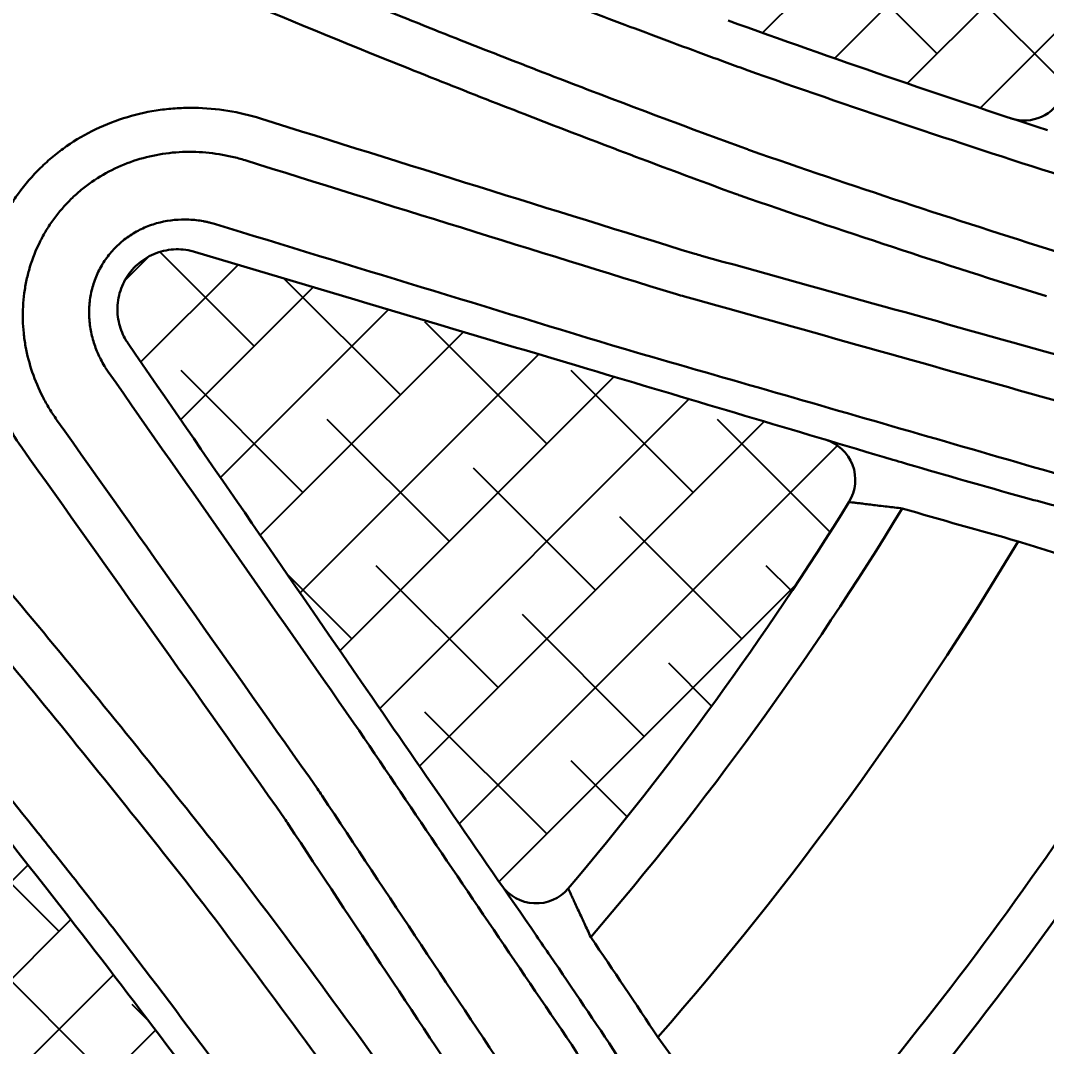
# Model space of a CAD drawing. Header units: inches. Extents: x 975 to 1816, y 133 to 420.
# Drawn here: x 1582.65 to 1597.53, y 243.7 to 258.57 of the extents above; entities that cross this region are included whole.
import ezdxf

# ---------------------------------------------------------------- set-up
doc = ezdxf.new("R2010")
doc.units = ezdxf.units.IN
doc.header["$MEASUREMENT"] = 0
doc.linetypes.add('CENTER', pattern=[2, 1.25, -0.25, 0.25, -0.25])
doc.layers.get('0').update_dxf_attribs({"lineweight": 30})
doc.layers.add('Center', color=1, linetype='CENTER', lineweight=18)
doc.layers.add('FORMAT', color=7, linetype='Continuous')
doc.styles.add('TCVN', font='tcvn+7284-2003r.ttf', dxfattribs={"height": 2.5})
doc.dimstyles.new('TCVN', dxfattribs={"dimtxt": 2.5, "dimasz": 3, "dimexe": 0.1, "dimexo": 0.0625, "dimgap": 0.09, "dimtad": 0, "dimtoh": 1, "dimdec": 0, "dimzin": 0, "dimdsep": 46, "dimtxsty": 'TCVN', "dimcen": 0.09, "dimclrd": 2, "dimclre": 2, "dimclrt": 1, "dimadec": 0, "dimazin": 0, "dimtfac": 1, "dimtdec": 0, "dimtofl": 0, "dimtmove": 0, "dimatfit": 3, "dimfxl": 1, "dimtolj": 1, "dimtzin": 0, "dimlwd": 18, "dimlwe": 18, "dimarcsym": 0})
pattern_1 = [(45, (0, 0), (-0.7071067811865476, 0.7071067811865476), []), (135, (0, 0), (-2.121320343559642, 0.7071067811865477), [2.5, -1.5])]

# ---------------------------------------------------------------- blocks, each defined once
blk = doc.blocks.new('*D74')
at = {"layer": 'Center', "color": 2, "linetype": 'Continuous', "lineweight": 18, "transparency": 16777216}
for p, q in [((1611.119503879612, 353.3944223438949), (1591.19814560088, 326.2673671828961)), ((1614.119503879613, 353.394422343895), (1611.119503879612, 353.3944223438949))]:
    blk.add_line(p, q, dxfattribs=at)
at = {"layer": 'Center', "color": 2, "lineweight": 18, "transparency": 16777216}
for p, q in [((1554.505716209793, 276.4255789259862), (1554.685716209793, 276.4255789259863)), ((1554.595716209793, 276.3355789259863), (1554.595716209793, 276.5155789259861))]:
    blk.add_line(p, q, dxfattribs=at)
at = {"layer": 'Center', "color": 2, "transparency": 16777216}
blk.add_solid([(1590.795142869767, 326.5633212312131), (1591.601148331993, 325.9714131345792), (1589.422421310978, 323.8493507962162)], dxfattribs=at)
at = {"layer": 'Defpoints', "color": 0, "transparency": 16777216}
for p in [(1589.422421310978, 323.8493507962162), (1519.769011108607, 229.0018070557562)]:
    blk.add_point(p, dxfattribs=at)
at = {"layer": 'Center', "color": 1, "transparency": 16777216, "insert": (1617.209503879613, 353.3944223438949), "char_height": 2.5, "attachment_point": 5, "style": 'TCVN'}
blk.add_mtext('\\A1;∅118', dxfattribs=at)

msp = doc.modelspace()

# ---------------------------------------------------------------- hatches: boundary and pattern name
at = {"layer": 'FORMAT'}
h = msp.add_hatch(dxfattribs=at)
h.set_pattern_fill('ANSI38', color=3, scale=8)
h.set_pattern_definition(pattern_1)
h.paths.add_polyline_path([(1554.595716209793, 336.2636068212562, 0.414213562373095), (1494.667688314523, 276.3355789259863, 0.414213562373095), (1554.595716209793, 216.4075510307163), (1554.595716209793, 217.5875510307165, -0.4142135623730951), (1495.757688314523, 276.4255789259864, -0.4142135623730951), (1554.595716209793, 335.2636068212563)])
h.paths.add_polyline_path([(1554.595716209793, 336.2636068212562), (1554.595716209793, 335.2636068212563, -0.4142135623730951), (1613.433744105063, 276.4255789259864, -0.4142135623730951), (1554.595716209793, 217.5875510307165), (1554.595716209793, 216.4075510307163, 0.414213562373095), (1614.523744105063, 276.3355789259863, 0.414213562373095)])
h.paths.add_polyline_path([(1560.855499231678, 334.3342656695384), (1566.534810445013, 333.4354196637688), (1567.472736711903, 339.3616574515965), (1561.793425498568, 340.2605034573661)], flags=9)
h = msp.add_hatch(dxfattribs=at)
h.set_pattern_fill('ANSI38', color=3, scale=8)
h.set_pattern_definition(pattern_1)
edge = h.paths.add_edge_path()
edge.add_spline(control_points=[(1576.559484930715, 272.7078415528606), (1576.557546228186, 272.708149314516), (1576.555607524223, 272.7084570399709), (1576.553668818825, 272.7087647292257)], knot_values=[0.9996993598144873, 0.9996993598144873, 0.9996993598144873, 0.9996993598144873, 0.9999942120282475, 0.9999942120282475, 0.9999942120282475, 0.9999942120282475], degree=3, periodic=0)
edge.add_spline(control_points=[(1576.553672087775, 272.7087642104151), (1576.493816338609, 272.7182638349298), (1576.433788748261, 272.7277560014168), (1576.37358905209, 272.7372401702479)], knot_values=[1.609125539512481e-06, 1.609125539512481e-06, 1.609125539512481e-06, 1.609125539512481e-06, 1, 1, 1, 1], degree=3, periodic=0)
edge.add_spline(control_points=[(1576.37358905209, 272.737240170248), (1576.277735150245, 272.7523414854713), (1576.182012960795, 272.7630490676749), (1575.990811706129, 272.7760043109524), (1575.895088402531, 272.7782293454109), (1575.611461726366, 272.7725500833322), (1575.426373521525, 272.7525433908991), (1575.153922753361, 272.6997073426709), (1575.063973700429, 272.6782648975262), (1574.885686846691, 272.6276481466784), (1574.79708644104, 272.59835188466), (1574.537283954911, 272.499970178298), (1574.371010747979, 272.4203171153206), (1574.13090337732, 272.2789891807619), (1574.05242462112, 272.2282088480562), (1573.89853597341, 272.1188044705765), (1573.822993648994, 272.0600161124648), (1573.605114850977, 271.8744351392661), (1573.47002189415, 271.737636060832), (1573.283107408115, 271.510215883487), (1573.223451355578, 271.4306865029265), (1573.109837396679, 271.2633386914353), (1573.056732725709, 271.1767213168982), (1572.958824984031, 270.9988606667786), (1572.913876749956, 270.9074058484555), (1572.832225786344, 270.7192650856376), (1572.795411233342, 270.6222278755595), (1572.731041528309, 270.4242437433103), (1572.70356267956, 270.3234310519691), (1572.658837520616, 270.1223688511708), (1572.641469477398, 270.0218929215109), (1572.616213554016, 269.8210024376883), (1572.608327391034, 269.7205898077631), (1572.601818349973, 269.5197706775189), (1572.60323779953, 269.4190938704776), (1572.615115546323, 269.2204415192297), (1572.625549032673, 269.1224976502304), (1572.654489709186, 268.9310741892797), (1572.673014182323, 268.8372706013755), (1572.740081869209, 268.5608841453887), (1572.799999926216, 268.3833011772928), (1572.912383122201, 268.1253632222916), (1572.953363999497, 268.0414517385963), (1573.041587108746, 267.8786546301272), (1573.088921693791, 267.7995587396986), (1573.240583300603, 267.5687985816635), (1573.354482575114, 267.4235875591402), (1573.60990440846, 267.1502662072418), (1573.748934283366, 267.02495487395), (1574.04852483169, 266.7985274158801), (1574.209349507797, 266.6971149923433), (1574.38233656663, 266.6087951773878)], knot_values=[0, 0, 0, 0, 0.03125000000000032, 0.03125000000000032, 0.06250000000000064, 0.06250000000000064, 0.1250000000000019, 0.1250000000000019, 0.1562500000000026, 0.1562500000000026, 0.1875000000000033, 0.1875000000000033, 0.250000000000004, 0.250000000000004, 0.2812500000000041, 0.2812500000000041, 0.3125000000000041, 0.3125000000000041, 0.3750000000000029, 0.3750000000000029, 0.4062500000000025, 0.4062500000000025, 0.437500000000002, 0.437500000000002, 0.4687500000000016, 0.4687500000000016, 0.5000000000000011, 0.5000000000000011, 0.5312500000000007, 0.5312500000000007, 0.5625000000000002, 0.5625000000000002, 0.5937499999999998, 0.5937499999999998, 0.6249999999999992, 0.6249999999999992, 0.6562499999999988, 0.6562499999999988, 0.6874999999999983, 0.6874999999999983, 0.7499999999999974, 0.7499999999999974, 0.7812499999999973, 0.7812499999999973, 0.8124999999999972, 0.8124999999999972, 0.8749999999999981, 0.8749999999999981, 0.9374999999999991, 0.9374999999999991, 1, 1, 1, 1], degree=3, periodic=0)
edge.add_spline(control_points=[(1574.38233656663, 266.6087951773878), (1574.436603679713, 266.5810887037475), (1574.49073652822, 266.5534897085912), (1574.544735246845, 266.5259974803818)], knot_values=[0, 0, 0, 0, 0.9998250324173986, 0.9998250324173986, 0.9998250324173986, 0.9998250324173986], degree=3, periodic=0)
edge.add_spline(control_points=[(1574.544735246845, 266.5259974803818), (1574.544744696523, 266.5259926692913), (1574.544754146198, 266.5259878582041), (1574.544763595868, 266.5259830471201)], knot_values=[0.9998250324173986, 0.9998250324173986, 0.9998250324173986, 0.9998250324173986, 1, 1, 1, 1], degree=3, periodic=0)
edge.add_spline(control_points=[(1574.544697494057, 266.5260167013674), (1574.548870813754, 266.5238919484989), (1574.553044265794, 266.5217673582584), (1574.557217850018, 266.5196429307346)], knot_values=[2.185844689788144e-06, 2.185844689788144e-06, 2.185844689788144e-06, 2.185844689788144e-06, 0.000705550970117798, 0.000705550970117798, 0.000705550970117798, 0.000705550970117798], degree=3, periodic=0)
edge.add_arc((1554.505716209793, 276.4255789259863), 22.3649342938885, 333.7094929882985, 350.4312676112381)
edge = h.paths.add_edge_path()
edge.add_spline(control_points=[(1596.088271357683, 268.345660236199), (1597.472957095932, 267.9443438233209), (1598.858902489716, 267.5224231414622), (1600.243143273436, 267.08033339442)], knot_values=[0.1122447157224433, 0.1122447157224433, 0.1122447157224433, 0.1122447157224433, 1, 1, 1, 1], degree=3, periodic=0)
edge.add_spline(control_points=[(1596.088216658258, 268.3456760894442), (1594.499612142228, 268.806092632178), (1592.898148901778, 269.2436392413938), (1590.476959541312, 269.8646773174703), (1589.666704515718, 270.0658161793006), (1588.039746876075, 270.4561991986006), (1587.22274944806, 270.6455091112922), (1584.76382823723, 271.1949479207373), (1583.123351941074, 271.5345157229524), (1579.842085993133, 272.1606155474008), (1578.201299906705, 272.4472096676067), (1576.559484930715, 272.7078415528606)], knot_values=[0, 0, 0, 0, 0.25, 0.25, 0.375, 0.375, 0.5, 0.5, 0.75, 0.75, 0.9996993598144873, 0.9996993598144873, 0.9996993598144873, 0.9996993598144873], degree=3, periodic=0)
edge.add_arc((1554.505716209793, 276.4255789259863), 22.3649342938885, 333.7094929882985, 350.4312676112385, ccw=False)
edge.add_spline(control_points=[(1574.557217850018, 266.5196429307346), (1575.294748519031, 266.1442268928301), (1576.036406980501, 265.7738921397397), (1577.530440528968, 265.0422928141921), (1578.283133365398, 264.6809482580574), (1580.551929830869, 263.6134996966842), (1582.078747904601, 262.9239765935148), (1584.390665223575, 261.9233466018363), (1585.162762118714, 261.5963524896049), (1586.708184131036, 260.9560086907003), (1587.481776651716, 260.6425431480153), (1589.805146560979, 259.7220301017563), (1591.35752079245, 259.134860032355), (1592.913101938987, 258.5736777893015)], knot_values=[0.000705550970117798, 0.000705550970117798, 0.000705550970117798, 0.000705550970117798, 0.1250000000000001, 0.1250000000000001, 0.2500000000000001, 0.2500000000000001, 0.5000000000000002, 0.5000000000000002, 0.6250000000000002, 0.6250000000000002, 0.7500000000000003, 0.7500000000000003, 1, 1, 1, 1], degree=3, periodic=0)
edge.add_spline(control_points=[(1592.913155510056, 258.573658463331), (1594.269277673183, 258.0844324054603), (1595.638529804487, 257.6111351444058), (1597.018257956347, 257.1551569445026)], knot_values=[0, 0, 0, 0, 0.8877552842923973, 0.8877552842923973, 0.8877552842923973, 0.8877552842923973], degree=3, periodic=0)
edge.add_arc((1597.208259896235, 257.7337589345162), 0.6089999999999964, 251.8207987598829, 336.3155353984151)
edge.add_arc((1554.595716209793, 276.4255789259871), 47.1408494584356, 336.3155353984167, 347.6844646015824)
edge.add_arc((1600.056764355162, 266.5005542133243), 0.6090000000000048, 347.6844646015834, 432.707486667759)
h = msp.add_hatch(dxfattribs=at)
h.set_pattern_fill('ANSI38', color=3, scale=8)
h.set_pattern_definition(pattern_1)
edge = h.paths.add_edge_path()
edge.add_spline(control_points=[(1567.523239611534, 251.7891155229928), (1568.703191899804, 249.6603164755292), (1569.929086989639, 247.5626909559725), (1571.518369933049, 244.9792539108597), (1571.839073254593, 244.464497846462), (1572.486165059303, 243.4388444880305), (1572.81247250342, 242.9280847965067), (1573.797507333629, 241.4052358881748), (1574.463101169946, 240.4013724749788), (1575.137346813228, 239.4087024478908)], knot_values=[0, 0, 0, 0, 0.5000000000000014, 0.5000000000000014, 0.6250000000000011, 0.6250000000000011, 0.7500000000000008, 0.7500000000000008, 1, 1, 1, 1], degree=3, periodic=0)
edge.add_spline(control_points=[(1566.884761437391, 252.9523256147402), (1567.094263251573, 252.5668790825371), (1567.307071985883, 252.1791121695968), (1567.523239611534, 251.7891155229928)], knot_values=[0, 0, 0, 0, 1, 1, 1, 1], degree=3, periodic=0)
edge.add_arc((1567.741388315502, 258.3321135072466), 3.262500000000017, 50.11760872938269, 201.3116410526735)
edge.add_spline(control_points=[(1564.849152717426, 256.8221193779133), (1565.186666577096, 256.158726240302), (1565.52558982697, 255.5039714430116), (1566.035686471619, 254.5346256009495), (1566.20627342813, 254.2131393213515), (1566.461515091946, 253.7359834550394), (1566.588879539631, 253.4988510477876), (1566.715852562739, 253.263855485944), (1566.800413572575, 253.107663129376), (1566.842782462892, 253.0295595528279), (1566.884761437391, 252.9523256147402)], knot_values=[0, 0, 0, 0, 0.5000000000000002, 0.5000000000000002, 0.7500000000000004, 0.7500000000000004, 0.8750000000000009, 0.9375000000000004, 0.9375000000000004, 1, 1, 1, 1], degree=3, periodic=0)
edge.add_spline(control_points=[(1564.701986532025, 257.1463888138214), (1564.740941855562, 257.0465335265949), (1564.784699527598, 256.9488639427346), (1564.833267627349, 256.8533504048075)], knot_values=[0, 0, 0, 0, 1, 1, 1, 1], degree=3, periodic=0)
edge.add_spline(control_points=[(1564.833267627349, 256.8533504048075), (1564.838562096359, 256.8429383551455), (1564.843857386806, 256.8325275015919), (1564.849152717426, 256.8221193779133)], knot_values=[0, 0, 0, 0, 0.0001752254308459147, 0.0001752254308459147, 0.0001752254308459147, 0.0001752254308459147], degree=3, periodic=0)
edge.add_spline(control_points=[(1575.137357573029, 239.4086866065863), (1576.067830413815, 238.0387819252028), (1577.024707431378, 236.6756552385224), (1578.006008959071, 235.323328572194)], knot_values=[0, 0, 0, 0, 1, 1, 1, 1], degree=3, periodic=0)
edge.add_arc((1554.595716209793, 276.4255789259864), 47.1408494584355, 300.3155353984204, 311.68446460159)
edge.add_arc((1578.083212096178, 236.2565541555299), 0.6090000000000327, 215.7118873942777, 300.3155353984204)
edge.add_arc((1585.540693586753, 241.6747316102454), 0.6090000000000264, 311.68446460159, 396.2881126057298)
edge.add_spline(control_points=[(1586.452102001746, 241.4597721329529), (1585.469184602457, 242.8109608881304), (1584.468447515597, 244.142257310453), (1583.453104305567, 245.450535614845)], knot_values=[0, 0, 0, 0, 1, 1, 1, 1], degree=3, periodic=0)
edge.add_spline(control_points=[(1583.453092564056, 245.4505507438783), (1581.984710450751, 247.3425730369471), (1580.466585910043, 249.2113602390382), (1578.505189618654, 251.5166833331118), (1578.109717011095, 251.9762200317247), (1577.312329997752, 252.892204974095), (1576.910503290303, 253.3485447867948), (1575.698242367483, 254.7096064426408), (1574.880089855978, 255.6074552554761), (1574.051975962923, 256.4957920051064)], knot_values=[0, 0, 0, 0, 0.5000000000000007, 0.5000000000000007, 0.6250000000000006, 0.6250000000000006, 0.7500000000000006, 0.7500000000000006, 1, 1, 1, 1], degree=3, periodic=0)
edge.add_spline(control_points=[(1574.051975962923, 256.4957920051063), (1573.751544431937, 256.8180717928992), (1573.452142268984, 257.1365886298057), (1573.153868752286, 257.4513611396305)], knot_values=[0, 0, 0, 0, 1, 1, 1, 1], degree=3, periodic=0)
edge.add_spline(control_points=[(1570.068350815498, 260.6190528523842), (1570.603421903284, 260.0846513034135), (1571.127852347186, 259.5533313359826), (1571.899132204346, 258.7612275157853), (1572.153660948108, 258.4980087118173), (1572.531661525036, 258.1044529358734), (1572.719713567383, 257.9079932421399), (1572.937459667815, 257.6793578767411), (1573.030427560114, 257.5814940192628), (1573.092328107327, 257.5162788377186), (1573.1233319865, 257.4835870459549), (1573.153868752286, 257.4513611396305)], knot_values=[0, 0, 0, 0, 0.4999999999999997, 0.4999999999999997, 0.7499999999999992, 0.7499999999999992, 0.8749999999999983, 0.9374999999999986, 0.9687499999999993, 0.9687499999999993, 1, 1, 1, 1], degree=3, periodic=0)
edge.add_spline(control_points=[(1570.046434314466, 260.6409377085793), (1569.978284760282, 260.7089757415797), (1569.907261280618, 260.7738707067956), (1569.833348429938, 260.8356328560047)], knot_values=[0, 0, 0, 0, 1, 1, 1, 1], degree=3, periodic=0)
h = msp.add_hatch(dxfattribs=at)
h.set_pattern_fill('ANSI38', color=3, scale=8)
h.set_pattern_definition(pattern_1)
edge = h.paths.add_edge_path()
edge.add_spline(control_points=[(1584.16742766661, 253.9665013146437), (1584.126954407862, 254.0397646374802), (1584.095407094135, 254.1226351020725), (1584.07727588279, 254.2095721213032)], knot_values=[0.009254167133851356, 0.009254167133851356, 0.009254167133851356, 0.009254167133851356, 0.01065350302568102, 0.01065350302568102, 0.01065350302568102, 0.01065350302568102], degree=3, periodic=0)
edge.add_spline(control_points=[(1584.07727588279, 254.2095721213032), (1584.059014250437, 254.2971344938774), (1584.05405999528, 254.3910263967806), (1584.06423405472, 254.4829256439467)], knot_values=[0.007842854866886757, 0.007842854866886757, 0.007842854866886757, 0.007842854866886757, 0.009254167133851358, 0.009254167133851358, 0.009254167133851358, 0.009254167133851358], degree=3, periodic=0)
edge.add_spline(control_points=[(1584.06423405472, 254.4829256439467), (1584.074500746857, 254.5756616146639), (1584.100428810933, 254.6688807433558), (1584.140238546998, 254.7543894775821)], knot_values=[0.006418569975701805, 0.006418569975701805, 0.006418569975701805, 0.006418569975701805, 0.007842854866886757, 0.007842854866886757, 0.007842854866886757, 0.007842854866886757], degree=3, periodic=0)
edge.add_spline(control_points=[(1584.140238546998, 254.7543894775821), (1584.179784987274, 254.8393326695073), (1584.234083877895, 254.9190304646387), (1584.298718137585, 254.9869492135651)], knot_values=[0.00500427122238881, 0.00500427122238881, 0.00500427122238881, 0.00500427122238881, 0.006418569975701805, 0.006418569975701805, 0.006418569975701805, 0.006418569975701805], degree=3, periodic=0)
edge.add_spline(control_points=[(1584.298718137585, 254.9869492135651), (1584.362755528295, 255.0542407626988), (1584.438693571674, 255.1117898995307), (1584.520031132279, 255.1551030228961)], knot_values=[0.003603259343543778, 0.003603259343543778, 0.003603259343543778, 0.003603259343543778, 0.00500427122238881, 0.00500427122238881, 0.00500427122238881, 0.00500427122238881], degree=3, periodic=0)
edge.add_spline(control_points=[(1584.520031132279, 255.1551030228961), (1584.608123423632, 255.2020131128297), (1584.705254367391, 255.2334949802008), (1584.800978880012, 255.2477303666268)], knot_values=[0.002081712490374209, 0.002081712490374209, 0.002081712490374209, 0.002081712490374209, 0.003603259343543778, 0.003603259343543778, 0.003603259343543778, 0.003603259343543778], degree=3, periodic=0)
edge.add_spline(control_points=[(1584.800978880012, 255.2477303666268), (1584.896477215257, 255.2619321177567), (1584.993246502127, 255.2595470169713), (1585.082562230881, 255.243525303189)], knot_values=[0.0005656201740069883, 0.0005656201740069883, 0.0005656201740069883, 0.0005656201740069883, 0.002081712490374209, 0.002081712490374209, 0.002081712490374209, 0.002081712490374209], degree=3, periodic=0)
edge.add_spline(control_points=[(1585.082562230881, 255.243525303189), (1585.109538761542, 255.2386861750854), (1585.137574875155, 255.2321812145146), (1585.16171352641, 255.2254787521933)], knot_values=[0.0001137027218306801, 0.0001137027218306801, 0.0001137027218306801, 0.0001137027218306801, 0.0005656201740069881, 0.0005656201740069881, 0.0005656201740069881, 0.0005656201740069881], degree=3, periodic=0)
edge.add_spline(control_points=[(1585.177286102495, 255.2209981726315), (1587.085030094193, 254.6528075933712), (1588.986859456284, 254.0863785905264), (1590.876241244026, 253.5236568956383)], knot_values=[0, 0, 0, 0, 1, 1, 1, 1], degree=3, periodic=0)
edge.add_spline(control_points=[(1590.876241244026, 253.5236568956383), (1592.020536020262, 253.1828472720287), (1593.169610644188, 252.8406140483765), (1594.321851268486, 252.4974378829077)], knot_values=[0.1983692280356035, 0.1983692280356035, 0.1983692280356035, 0.1983692280356035, 0.9999999999999999, 0.9999999999999999, 0.9999999999999999, 0.9999999999999999], degree=3, periodic=0)
edge.add_arc((1594.1480167065, 251.913774842225), 0.6090000000000279, -31.787796607986593, 73.414691450313, ccw=False)
edge.add_arc((1554.595716209792, 276.4255789259853), 47.14084945843529, 319.7877966079887, 328.21220339201466, ccw=False)
edge.add_arc((1590.130160229912, 246.3836698288011), 0.6090000000000784, 214.5853085496882, 319.7877966079825, ccw=False)
edge.add_spline(control_points=[(1589.628781525613, 246.0379815373072), (1588.946338586871, 247.027781784535), (1588.265771720899, 248.014861017029), (1587.588037192862, 248.9978322887987)], knot_values=[0, 0, 0, 0, 0.8016310740845678, 0.8016310740845678, 0.8016310740845678, 0.8016310740845678], degree=3, periodic=0)
edge.add_spline(control_points=[(1587.588037192862, 248.9978322887987), (1586.469006745735, 250.6208494677345), (1585.342601317749, 252.2545631569036), (1584.212695722088, 253.8933534123793)], knot_values=[0, 0, 0, 0, 1, 1, 1, 1], degree=3, periodic=0)
edge.add_spline(control_points=[(1584.207769571553, 253.9005755727177), (1584.196002235182, 253.9180150841033), (1584.180192550389, 253.9433947541597), (1584.16742766661, 253.9665013146437)], knot_values=[0.01065350302568102, 0.01065350302568102, 0.01065350302568102, 0.01065350302568102, 0.01109037539012308, 0.01109037539012308, 0.01109037539012308, 0.01109037539012308], degree=3, periodic=0)

# ---------------------------------------------------------------- linework, layer by layer
for radius in [58.8380278952699, 58.4030278952699, 57.08507566618621]:
    msp.add_circle((1554.595716209793, 276.4255789259864), radius)
for centre, radius, start, end in [((1597.208259896235, 257.7337589345162), 0.6090000000000132, 251.7118873942776, 336.3155353984149), ((1594.1480167065, 251.9137748422249), 0.6090000000000269, 328.2122033920139, 73.4146914503152), ((1554.595716209793, 276.4255789259864), 47.14084945843548, 319.7877966079901, 328.2122033920139), ((1554.595716209793, 276.4255789259864), 47.84806192457121, 319.3945372378719, 328.6054627621294), ((1554.595716209793, 276.4255789259864), 52.98550985273562, 316.3216140886328, 331.6783859113761), ((1554.595716209793, 276.4255789259864), 49.53270725694753, 318.8531868661003, 329.1468131339021), ((1554.595716209793, 276.4255789259864), 52.36155712149039, 317.1690762046723, 330.830923795332), ((1554.595716209793, 276.4255789259864), 56.5929811286766, 315.1187491982246, 332.8812508017745), ((1590.130160229912, 246.3836698288011), 0.6090000000000344, 214.5853085496898, 319.7877966079901)]:
    msp.add_arc(centre, radius, start, end)
for points, knots in [([(1593.167423438493, 257.8624287778349), (1593.066008601799, 257.8994243473897), (1592.963972377771, 257.9367577918781), (1592.760575863417, 258.0114007592496), (1592.455535844369, 258.1236792201955), (1591.744160191882, 258.3878627352512), (1590.322955533945, 258.9250508239319), (1589.107462927968, 259.4006868539215), (1587.489248864625, 260.0484983989904), (1586.681363581805, 260.3792192781469), (1585.068074348109, 261.0544361230414), (1584.262466518433, 261.3990212873556), (1581.850704870026, 262.4531151217948), (1580.255612972493, 263.1803273538815), (1577.882860703011, 264.3073040761229), (1577.096496036623, 264.6884011457631), (1575.923728699792, 265.2680952938354), (1575.33904001777, 265.5599546061687), (1574.659859361065, 265.9039558297059), (1574.369414360389, 266.0521322757318), (1574.17592478476, 266.151082389295), (1574.078943766976, 266.2007978213005), (1573.9826459362, 266.2502810216381)], [0, 0, 0, 0, 0.01562499999999978, 0.01562499999999978, 0.03124999999999956, 0.06249999999999999, 0.125, 0.2499999999999999, 0.2499999999999999, 0.3749999999999999, 0.3749999999999999, 0.5, 0.5, 0.7499999999999999, 0.7499999999999999, 0.8749999999999998, 0.8749999999999998, 0.9374999999999997, 0.9687499999999997, 0.9843749999999999, 0.9843749999999999, 1, 1, 1, 1]), ([(1573.162474189264, 265.5146040779325), (1574.77577859971, 264.6793891878148), (1576.40562362421, 263.8678737467857), (1578.875387803554, 262.6867398106152), (1579.702814180584, 262.2990598923698), (1580.950243447483, 261.7266497874488), (1581.367101778535, 261.5373651129996), (1582.202924574623, 261.1618485914651), (1582.62203824033, 260.9755528590848), (1584.718685750548, 260.0535897230527), (1586.402313486368, 259.3451196725687), (1588.937001490327, 258.3253241124254), (1589.783439977098, 257.9925516537943), (1591.479344749358, 257.3412030137337), (1592.329149453524, 257.0225101988937), (1593.178534089963, 256.7115738078584)], [0, 0, 0, 0, 0.2500000000000001, 0.2500000000000001, 0.3749999999999997, 0.3749999999999997, 0.4374999999999997, 0.4374999999999997, 0.4999999999999996, 0.4999999999999996, 0.7499999999999999, 0.7499999999999999, 0.875, 0.875, 1, 1, 1, 1]), ([(1593.01893958746, 256.0614931148942), (1592.161370783033, 256.3761026323809), (1591.303375, 256.6985526189929), (1589.591116784213, 257.3575675106558), (1588.736512710291, 257.6942504242173), (1586.177363676203, 258.7260136168468), (1584.477476016401, 259.4427763240359), (1582.360572167787, 260.3755219380258), (1581.937409121982, 260.5639959326952), (1581.093510068996, 260.9439032432465), (1580.672623328367, 261.1354012333685), (1579.413138453148, 261.7145060323103), (1578.577714450538, 262.1067219812512), (1576.084080906306, 263.3016934966818), (1574.438485956351, 264.122736545484), (1572.809623334385, 264.9678405972637)], [0, 0, 0, 0, 0.1249999999999991, 0.1249999999999991, 0.2499999999999982, 0.2499999999999982, 0.4999999999999972, 0.4999999999999972, 0.5624999999999973, 0.5624999999999973, 0.6249999999999976, 0.6249999999999976, 0.7499999999999982, 0.7499999999999982, 1, 1, 1, 1]), ([(1575.243035553324, 258.4374353446768), (1577.108627628861, 256.4701766673145), (1578.925407204748, 254.4623595440447), (1581.135767350246, 251.9022027304683), (1581.57480856074, 251.3876526531587), (1582.446826520953, 250.3535139877422), (1582.879276725178, 249.8345416716564), (1584.164917809525, 248.2733490515648), (1585.006899844946, 247.2262871983433), (1585.833993717819, 246.1731392891048)], [0, 0, 0, 0, 0.4999999999999999, 0.4999999999999999, 0.6249999999999999, 0.6249999999999999, 0.7499999999999998, 0.7499999999999998, 1, 1, 1, 1]), ([(1585.26506102732, 245.8204961680774), (1584.446804493759, 246.8638852203978), (1583.613822188803, 247.9012451219801), (1581.917966260304, 249.9635530876503), (1581.054414563442, 250.9891993575438), (1578.430387188085, 254.0329519351532), (1576.633094832962, 256.0221977451851), (1574.787604445314, 257.971326044551)], [0, 0, 0, 0, 0.25, 0.25, 0.5, 0.5, 1, 1, 1, 1]), ([(1582.671515000981, 252.3848786074824), (1582.480685073915, 252.6536152439738), (1582.331839541412, 252.9431847236136), (1582.19971069043, 253.3318439655065), (1582.176010539312, 253.4111063353669), (1582.134798981489, 253.5707107511455), (1582.11720902243, 253.6512258585609), (1582.07368046406, 253.8949532896858), (1582.057325173955, 254.0583179049192), (1582.04988100475, 254.3844865187303), (1582.058767899986, 254.5476601482784), (1582.092118964494, 254.792555868643), (1582.106600725325, 254.8741009650737), (1582.141809284164, 255.034337885847), (1582.162580886775, 255.1133922807799), (1582.234318005613, 255.3473894521157), (1582.294707483052, 255.4991656190896), (1582.404952654149, 255.7202217577503), (1582.4450522071, 255.7928589738598), (1582.530345194228, 255.9331346593201), (1582.575703229977, 256.0011346218216), (1582.719746241861, 256.1988515406731), (1582.826382792028, 256.3222992003764), (1583.002510750581, 256.4947191341811), (1583.064209708311, 256.5502752240376), (1583.190882552813, 256.6551240756696), (1583.25601309874, 256.7046151831554), (1583.456600756328, 256.8445920826554), (1583.597236042373, 256.9266107127206), (1583.892129320416, 257.0683646291806), (1584.047446714929, 257.1281792145386), (1584.360625592854, 257.2214636698151), (1584.519643628412, 257.2556474432114), (1584.761676291509, 257.2888993752928), (1584.842940262825, 257.2969683851604), (1585.006652276242, 257.3070121589111), (1585.089404605141, 257.3089765502148), (1585.335687550779, 257.3056359234897), (1585.498089712693, 257.2913063978319), (1585.819476499631, 257.2395791663482), (1585.97845650645, 257.2021494199428), (1586.135679817163, 257.1528923505865)], [0, 0, 0, 0, 0.1249999999999975, 0.1249999999999975, 0.1562499999999962, 0.1562499999999962, 0.1874999999999949, 0.1874999999999949, 0.2499999999999929, 0.2499999999999929, 0.312499999999991, 0.312499999999991, 0.3437499999999901, 0.3437499999999901, 0.3749999999999893, 0.3749999999999893, 0.4374999999999876, 0.4374999999999876, 0.4687499999999872, 0.4687499999999872, 0.4999999999999868, 0.4999999999999868, 0.5624999999999858, 0.5624999999999858, 0.5937499999999856, 0.5937499999999856, 0.6249999999999853, 0.6249999999999853, 0.6874999999999868, 0.6874999999999868, 0.7499999999999881, 0.7499999999999881, 0.8124999999999896, 0.8124999999999896, 0.8437499999999912, 0.8437499999999912, 0.874999999999993, 0.874999999999993, 0.9374999999999964, 0.9374999999999964, 1, 1, 1, 1]), ([(1574.248120491808, 256.8127164329835), (1575.104968745584, 255.8982862715152), (1575.951691151118, 254.9738445075724), (1577.206552883476, 253.57213877164), (1577.622532062644, 253.1021327048884), (1578.448172996584, 252.1585155791319), (1578.857744213352, 251.6850155728553), (1580.076788265719, 250.2594902412381), (1580.876594382283, 249.3024379952717), (1582.057246729845, 247.8570010890131), (1582.642807107092, 247.131819335934), (1583.221262685686, 246.4029824533198), (1583.605325491911, 245.9162832022362), (1583.796718462742, 245.6723389910723), (1583.987029196308, 245.4283741113279)], [0, 0, 0, 0, 0.2500000000000002, 0.2500000000000002, 0.3750000000000003, 0.3750000000000003, 0.5000000000000004, 0.5000000000000004, 0.7499999999999999, 0.7499999999999999, 0.8749999999999999, 0.9374999999999999, 0.9374999999999999, 1, 1, 1, 1]), ([(1585.910446664448, 256.547330347693), (1585.879812709281, 256.5569041568833), (1585.848286393041, 256.5661398074553), (1585.785869727264, 256.5832099767841), (1585.754576898661, 256.5911701664735), (1585.660448437532, 256.6133485882876), (1585.597363867025, 256.6258716930718), (1585.407103937661, 256.6565799656295), (1585.278939202036, 256.6680205860525), (1585.084612486319, 256.6709542628966), (1585.019272085304, 256.6695238167487), (1584.889927011171, 256.6618448485723), (1584.825725512174, 256.6556084705342), (1584.634519289813, 256.6297920198296), (1584.508909001454, 256.603123080519), (1584.261553933, 256.5301769663067), (1584.138801385082, 256.4833228663547), (1583.905489568929, 256.3719333335561), (1583.794239010132, 256.3074308261679), (1583.635611302528, 256.1972412984177), (1583.584111459305, 256.1582699680892), (1583.483966574959, 256.0756775825277), (1583.435166487815, 256.0318746440446), (1583.295836276151, 255.895826566527), (1583.211527710106, 255.7983672358426), (1583.097734886227, 255.6421929041331), (1583.061916909502, 255.588469552687), (1582.994597106727, 255.4776212548026), (1582.962966716779, 255.4202156213594), (1582.876108647308, 255.2455815223939), (1582.828611097644, 255.1256443813537), (1582.772319857391, 254.9406900359172), (1582.75604628169, 254.8781979317774), (1582.728521975346, 254.7515183758464), (1582.717234553214, 254.6870398743073), (1582.691415571282, 254.4937251342128), (1582.684741664975, 254.3648968464232), (1582.689644445067, 254.1717271209466), (1582.693761673143, 254.1073493227129), (1582.70699099561, 253.9786189494268), (1582.71614254445, 253.9140341544509), (1582.7508728094, 253.7220415929063), (1582.783441260005, 253.5972518465358), (1582.866299940167, 253.3537156892974), (1582.916586786789, 253.2349681778432), (1583.005439161542, 253.0614303248627), (1583.037190032247, 253.0045807913547), (1583.087710314863, 252.9213155269654), (1583.105046427022, 252.8938680432669), (1583.140704504787, 252.8395845611122), (1583.159275487131, 252.812397885442), (1583.177837812252, 252.7862169661962)], [0, 0, 0, 0, 0.01562500000000144, 0.01562500000000144, 0.03125000000000289, 0.03125000000000289, 0.06250000000000305, 0.06250000000000305, 0.1250000000000009, 0.1250000000000009, 0.1562500000000012, 0.1562500000000012, 0.1875000000000015, 0.1875000000000015, 0.250000000000002, 0.250000000000002, 0.3125000000000026, 0.3125000000000026, 0.3750000000000031, 0.3750000000000031, 0.4062500000000045, 0.4062500000000045, 0.4375000000000059, 0.4375000000000059, 0.5000000000000087, 0.5000000000000087, 0.5312500000000088, 0.5312500000000088, 0.5625000000000089, 0.5625000000000089, 0.6250000000000091, 0.6250000000000091, 0.6562500000000092, 0.6562500000000092, 0.6875000000000093, 0.6875000000000093, 0.7500000000000093, 0.7500000000000093, 0.7812500000000088, 0.7812500000000088, 0.8125000000000082, 0.8125000000000082, 0.8750000000000059, 0.8750000000000059, 0.9375000000000036, 0.9375000000000036, 0.9687500000000024, 0.9687500000000024, 0.9843750000000012, 0.9843750000000012, 1, 1, 1, 1]), ([(1583.453092564056, 245.4505507438783), (1581.984710450751, 247.3425730369471), (1580.466585910043, 249.2113602390382), (1578.505189618654, 251.5166833331118), (1578.109717011095, 251.9762200317247), (1577.312329997752, 252.892204974095), (1576.910503290303, 253.3485447867948), (1575.698242367483, 254.7096064426408), (1574.880089855978, 255.6074552554761), (1574.051975962923, 256.4957920051064)], [0, 0, 0, 0, 0.5000000000000007, 0.5000000000000007, 0.6250000000000006, 0.6250000000000006, 0.7500000000000006, 0.7500000000000006, 1, 1, 1, 1]), ([(1583.884780696611, 253.5425355150556), (1583.84695762211, 253.6023730426601), (1583.81314053311, 253.6649494138464), (1583.754500212751, 253.7936983778719), (1583.729913143022, 253.8594418869317), (1583.690040201723, 253.9936150063084), (1583.674794017361, 254.0620581989781), (1583.6542453164, 254.2018240670967), (1583.649080534387, 254.2725967198063), (1583.649253641684, 254.4126992720131), (1583.654554894315, 254.4825019469934), (1583.676005675407, 254.6215920393074), (1583.692292511526, 254.6911144475431), (1583.734979860959, 254.8248374557547), (1583.761439112661, 254.8896275025755), (1583.824753206486, 255.0149994997288), (1583.861974868429, 255.0760363089598), (1583.944683956101, 255.189806750087), (1583.990264451724, 255.2429324850569), (1584.08976082845, 255.3417684295844), (1584.144212143234, 255.3878441842035), (1584.258710684231, 255.4700490560518), (1584.318645886006, 255.5062782822847), (1584.4436830835, 255.5693596525346), (1584.509168642053, 255.5963598396091), (1584.710857649516, 255.6621317872516), (1584.848895691805, 255.6852755838394), (1585.061041735584, 255.6906482408024), (1585.131795122572, 255.6874051392959), (1585.236632017845, 255.6754926540696), (1585.271428410484, 255.670298488683), (1585.323408646994, 255.660742851974), (1585.340699594205, 255.6572629329921), (1585.366582896374, 255.6516044093338), (1585.379511261813, 255.6486654326828), (1585.392419754609, 255.6455620495235), (1585.401021002992, 255.6434565788881), (1585.405390781314, 255.6426354065204), (1585.409615542594, 255.6412963005021)], [0, 0, 0, 0, 0.06250000000000043, 0.06250000000000043, 0.1250000000000009, 0.1250000000000009, 0.1875000000000013, 0.1875000000000013, 0.2500000000000017, 0.2500000000000017, 0.3125000000000022, 0.3125000000000022, 0.3750000000000026, 0.3750000000000026, 0.437500000000003, 0.437500000000003, 0.5000000000000034, 0.5000000000000034, 0.5625000000000039, 0.5625000000000039, 0.6250000000000043, 0.6250000000000043, 0.6875000000000048, 0.6875000000000048, 0.7500000000000051, 0.7500000000000051, 0.8750000000000052, 0.8750000000000052, 0.9375000000000052, 0.9375000000000052, 0.9687500000000053, 0.9687500000000053, 0.9843750000000032, 0.9843750000000032, 0.9921874999999996, 0.9960937499999998, 0.9960937499999998, 1, 1, 1, 1]), ([(1585.410459487562, 255.6428230484241), (1585.410476125769, 255.6428180810711), (1585.410492763972, 255.6428131136742), (1585.410509402146, 255.6428081462401), (1585.434882718353, 255.6355313357511), (1585.459213237624, 255.6281695395797), (1585.483491087804, 255.6207264300751)], [-2.609999999680744e-07, -2.609999999680744e-07, -2.609999999680744e-07, -2.609999999680744e-07, 0, 0, 0, 0.0003823397616893979, 0.0003823397616893979, 0.0003823397616893979, 0.0003823397616893979]), ([(1585.164252937943, 255.2247694997459), (1585.16342647397, 255.2250016800367), (1585.162580049774, 255.2252381488499), (1585.16171352641, 255.2254787521933), (1585.137574875155, 255.2321812145146), (1585.109538761542, 255.2386861750854), (1585.082562230881, 255.243525303189), (1584.993246502127, 255.2595470169713), (1584.896477215257, 255.2619321177567), (1584.800978880012, 255.2477303666268), (1584.705254367391, 255.2334949802008), (1584.608123423632, 255.2020131128297), (1584.520031132279, 255.1551030228961), (1584.438693571674, 255.1117898995307), (1584.362755528295, 255.0542407626988), (1584.298718137585, 254.9869492135651), (1584.234083877895, 254.9190304646387), (1584.179784987274, 254.8393326695073), (1584.140238546998, 254.7543894775821), (1584.100428810933, 254.6688807433558), (1584.074500746857, 254.5756616146639), (1584.06423405472, 254.4829256439467), (1584.05405999528, 254.3910263967806), (1584.059014250437, 254.2971344938774), (1584.07727588279, 254.2095721213032), (1584.095407094135, 254.1226351020725), (1584.126954407862, 254.0397646374802), (1584.16742766661, 253.9665013146437), (1584.180192550389, 253.9433947541597), (1584.196002235182, 253.9180150841033), (1584.207769571553, 253.9005755727177)], [9.754431223811458e-05, 9.754431223811458e-05, 9.754431223811458e-05, 9.754431223811458e-05, 0.0001137027218306801, 0.0001137027218306801, 0.0001137027218306801, 0.0005656201740069881, 0.0005656201740069881, 0.0005656201740069881, 0.002081712490374209, 0.002081712490374209, 0.002081712490374209, 0.003603259343543778, 0.003603259343543778, 0.003603259343543778, 0.00500427122238881, 0.00500427122238881, 0.00500427122238881, 0.006418569975701805, 0.006418569975701805, 0.006418569975701805, 0.007842854866886757, 0.007842854866886757, 0.007842854866886757, 0.009254167133851358, 0.009254167133851358, 0.009254167133851358, 0.01065350302568102, 0.01065350302568102, 0.01065350302568102, 0.01109037539012308, 0.01109037539012308, 0.01109037539012308, 0.01109037539012308]), ([(1592.529106677434, 255.1629832876108), (1594.182000563034, 254.7061566940864), (1595.841524121319, 254.2434888256499), (1599.173228592451, 253.3082106798209), (1600.841976592189, 252.836553665554), (1602.51324893535, 252.3619684601418)], [0, 0, 0, 0, 0.5, 0.5, 1, 1, 1, 1]), ([(1592.283251738338, 254.5724348416879), (1592.244586851879, 254.5832076719005), (1592.205910291796, 254.5939592561665), (1592.167222219148, 254.6046896724814), (1592.167205661281, 254.6046942649253), (1592.16718910341, 254.6046988573611), (1592.167172545541, 254.6047034498017)], [0, 0, 0, 0, 0.0006098362162334448, 0.0006098362162334448, 0.0006098362162334448, 0.0006100972162334364, 0.0006100972162334364, 0.0006100972162334364, 0.0006100972162334364]), ([(1602.324969885683, 251.7375214134053), (1600.644117271621, 252.2171667824625), (1598.965741182149, 252.6941313633143), (1595.614750796437, 253.6406679858136), (1593.945866628852, 254.1091962403507), (1592.283251738338, 254.5724348416878)], [0, 0, 0, 0, 0.5, 0.5, 1, 1, 1, 1]), ([(1591.423806784084, 253.8074286326254), (1592.793579244941, 253.4135715642595), (1594.168747288281, 253.0171715257427), (1596.235368527404, 252.4201112996437), (1596.925008256135, 252.2206474885443), (1598.30584961007, 251.8208575266947), (1598.997197806224, 251.6204887934579), (1599.68854235981, 251.4199363247055)], [0, 0, 0, 0, 0.5000000000000007, 0.5000000000000007, 0.7500000000000003, 0.7500000000000003, 1, 1, 1, 1]), ([(1583.927154102322, 253.4786123410973), (1583.912573016234, 253.4994019013844), (1583.898052988077, 253.5202666801561), (1583.883600561126, 253.5411984232522), (1583.883590695337, 253.5412127120746), (1583.883580829574, 253.541227000936), (1583.883570963852, 253.541241289815)], [0, 0, 0, 0, 0.0003823397616890589, 0.0003823397616890589, 0.0003823397616890589, 0.0003826007616890032, 0.0003826007616890032, 0.0003826007616890032, 0.0003826007616890032]), ([(1595.220423577068, 251.5261740566954), (1595.14137629062, 251.5359096216104), (1595.06692321387, 251.5449855038418), (1594.966736184513, 251.5571064232659), (1594.935079878214, 251.5609196340639), (1594.875495043456, 251.5680719090109), (1594.847762793485, 251.5713872617915), (1594.798027891449, 251.5773160081953), (1594.775783641639, 251.57995840563), (1594.736768913725, 251.5845829769219), (1594.719884155619, 251.5865786045419), (1594.679513774282, 251.5913434591436), (1594.665669696502, 251.5929690100746), (1594.665669696502, 251.5929690100746)], [0, 0, 0, 0, 0.2500000000000142, 0.2500000000000142, 0.3750000000000153, 0.3750000000000153, 0.5000000000000164, 0.5000000000000164, 0.6250000000000175, 0.6250000000000175, 0.7500000000000187, 0.7500000000000187, 1, 1, 1, 1]), ([(1597.190619935136, 251.6650234846857), (1597.329222161278, 251.6264346925495), (1597.466315254813, 251.589188185791), (1597.735379310171, 251.5188478296039), (1597.866076943174, 251.4860832354298), (1598.1202356502, 251.4263330227559), (1598.243695863943, 251.3993425506494), (1598.423519651476, 251.3643160223749), (1598.482772325542, 251.3535242964138), (1598.597804585644, 251.3342868331455), (1598.653724557889, 251.3258078506011), (1598.816847311044, 251.3039938635272), (1598.919433364399, 251.2942634421753), (1599.064289882778, 251.2879987042442), (1599.111066528497, 251.2873032209793), (1599.201574687422, 251.2889452646061), (1599.245280318809, 251.2913013590642), (1599.452492112455, 251.3108702307111), (1599.585981134819, 251.3511104882843), (1599.68854235981, 251.4199363247054)], [0, 0, 0, 0, 0.1249999999999958, 0.1249999999999958, 0.2499999999999916, 0.2499999999999916, 0.3749999999999869, 0.3749999999999869, 0.4374999999999846, 0.4374999999999846, 0.4999999999999822, 0.4999999999999822, 0.6249999999999838, 0.6249999999999838, 0.6874999999999862, 0.6874999999999862, 0.7499999999999887, 0.7499999999999887, 1, 1, 1, 1]), ([(1600.161715176826, 250.6288271474497), (1599.942941320388, 250.5017775007531), (1599.792924166744, 250.4655007604964), (1599.556945416361, 250.4565079262125), (1599.507072605931, 250.4565614527382), (1599.403173729087, 250.460294319058), (1599.349307687398, 250.463951233479), (1599.181967480181, 250.4799372799919), (1599.062779590631, 250.4972614529261), (1598.872074505395, 250.5322422494345), (1598.806511989971, 250.5454069041513), (1598.671227251269, 250.5746378153933), (1598.601226214648, 250.5907764779099), (1598.387988127782, 250.6425970522787), (1598.240900218087, 250.6817667001254), (1597.936615408526, 250.7677773156939), (1597.779421459384, 250.8146223694356), (1597.535444814755, 250.8899630126997), (1597.452878428935, 250.9158895923518), (1597.286844098656, 250.9687349842724), (1597.203152361929, 250.9957225677151), (1597.11876300698, 251.0232251120829)], [0, 0, 0, 0, 0.2499999999999992, 0.2499999999999992, 0.3124999999999991, 0.3124999999999991, 0.3749999999999991, 0.3749999999999991, 0.4999999999999934, 0.4999999999999934, 0.5624999999999922, 0.5624999999999922, 0.6249999999999911, 0.6249999999999911, 0.7499999999999941, 0.7499999999999941, 0.8749999999999971, 0.8749999999999971, 0.9374999999999986, 0.9374999999999986, 1, 1, 1, 1]), ([(1592.31194515464, 241.2669212969104), (1591.907570311214, 241.8624562367842), (1591.503370530897, 242.458049290057), (1590.696446700134, 243.6477619335983), (1590.293635075292, 244.2420103916913), (1589.489327107631, 245.4293277536274), (1589.08779344715, 246.0224518771645), (1588.286211150231, 247.2073168468023), (1587.88611759483, 247.7991245285489), (1587.487361290672, 248.3893762245754)], [0, 0, 0, 0, 0.25, 0.25, 0.5, 0.5, 0.75, 0.75, 1, 1, 1, 1]), ([(1586.958820533846, 247.4360219054561), (1586.95883001818, 247.4360075771282), (1586.958839502509, 247.4359932487984), (1586.958848986845, 247.4359789204743), (1586.981009491132, 247.4025002578777), (1587.003186569758, 247.3690390856375), (1587.025380247132, 247.3355955810315)], [-2.61000000014454e-07, -2.61000000014454e-07, -2.61000000014454e-07, -2.61000000014454e-07, 0, 0, 0, 0.00060983621623625, 0.00060983621623625, 0.00060983621623625, 0.00060983621623625]), ([(1587.025380247132, 247.3355955810315), (1587.979690947297, 245.8975511434921), (1588.941163411268, 244.4548881583489), (1590.87682655009, 241.5604927151728), (1591.849056849724, 240.1117071993344), (1592.824604696481, 238.6613905291288)], [0, 0, 0, 0, 0.5, 0.5, 1, 1, 1, 1]), ([(1592.288901689632, 238.2893617625322), (1591.321058749166, 239.7322320565901), (1590.35677621015, 241.1736135007001), (1588.437662524906, 244.0533237318057), (1587.484980559751, 245.4884078334788), (1586.539708653781, 246.9192841333486)], [0, 0, 0, 0, 0.5, 0.5, 1, 1, 1, 1]), ([(1590.595228278144, 245.9904870335089), (1590.595228278144, 245.9904870335089), (1590.601036610352, 245.9778569586965), (1590.618079129293, 245.9408572940944), (1590.625162434178, 245.9254857911891), (1590.641583502287, 245.8898819486882), (1590.650968087236, 245.8695479012076), (1590.672027746003, 245.8239663339197), (1590.68379205264, 245.7985263849591), (1590.70888010604, 245.7443420094467), (1590.722259058521, 245.7154777516012), (1590.764795518989, 245.6238330811512), (1590.796533093119, 245.5556168926061), (1590.830182430601, 245.4835255161899)], [0, 0, 0, 0, 0.2499999999999853, 0.2499999999999853, 0.3749999999999867, 0.3749999999999867, 0.4999999999999881, 0.4999999999999881, 0.6249999999999896, 0.6249999999999896, 0.7499999999999909, 0.7499999999999909, 1, 1, 1, 1]), ([(1591.895134446673, 243.8335172024204), (1591.999561456795, 243.6900535317186), (1592.100358826326, 243.5497401608642), (1592.294250535737, 243.2745713755089), (1592.387346671526, 243.1397195709324), (1592.520351746614, 242.9410471371191), (1592.563747355194, 242.8751534740671), (1592.647023050004, 242.7461697622948), (1592.686931131568, 242.6830498107419), (1592.801381289396, 242.4975295836442), (1592.870676704842, 242.3789528215135), (1592.963282849555, 242.2079780137079), (1592.99225537953, 242.152139053332), (1593.046181166404, 242.0426866749063), (1593.071089237148, 241.9891317792961), (1593.138373056929, 241.8342350621296), (1593.173805989645, 241.7377106583234), (1593.225397723487, 241.5568058304195), (1593.241564721723, 241.4723638117866), (1593.253204857171, 241.3153918400447), (1593.24859989826, 241.2440799557918), (1593.22575838193, 241.0779834495467)], [0, 0, 0, 0, 0.1250000000000057, 0.1250000000000057, 0.2500000000000114, 0.2500000000000114, 0.3125000000000143, 0.3125000000000143, 0.3750000000000173, 0.3750000000000173, 0.5000000000000209, 0.5000000000000209, 0.5625000000000194, 0.5625000000000194, 0.6250000000000179, 0.6250000000000179, 0.7500000000000119, 0.7500000000000119, 0.875000000000006, 0.875000000000006, 1, 1, 1, 1])]:
    msp.add_open_spline(points, degree=3, knots=knots)
for points in [[(1592.913155510056, 258.573658463331), (1594.440741081352, 258.0225763503581), (1595.984986734904, 257.4917056393948), (1597.542099211258, 256.9830334206505)], [(1597.750495814281, 256.3221078558482), (1596.208546739505, 256.8137970266377), (1594.679548855958, 257.3278727116891), (1593.167428485381, 257.8623431213421)], [(1586.135679780712, 257.152892234795), (1588.241753190502, 256.4916708871053), (1590.342046458774, 255.8375163272229), (1592.428702984982, 255.190915301395)], [(1593.178534089963, 256.7115738078585), (1593.197849908737, 256.7045028170236), (1593.217166018921, 256.6974283210861), (1593.236482406789, 256.6903503192763)], [(1593.236482532255, 256.6903481898531), (1594.704886937483, 256.1800362685951), (1596.189265915845, 255.6892940946971), (1597.685790445307, 255.2200454639541)], [(1592.167182985964, 254.604714647367), (1590.092839005103, 255.2451850947227), (1588.004477158218, 255.89299386556), (1585.910446471734, 256.5473299990607)], [(1593.085860363403, 256.0371294073412), (1593.063553118941, 256.0452555595154), (1593.041246156038, 256.0533767124417), (1593.01893958746, 256.0614931148942)], [(1597.529124532953, 254.5753197319958), (1596.034090645969, 255.0419678761472), (1594.553058211085, 255.5294671081643), (1593.085888588414, 256.0372060023311)], [(1585.409701515568, 255.6412689737502), (1585.409925045953, 255.641795007516), (1585.410177668347, 255.6423132202751), (1585.410459487562, 255.6428230484241)], [(1585.483491087804, 255.6207264300751), (1587.47250936649, 255.0109326985342), (1589.454878039742, 254.406191615589), (1591.423761365069, 253.8073799198141)], [(1585.177286102495, 255.2209981726315), (1585.1733528918, 255.2221696155888), (1585.16892927551, 255.223455766235), (1585.164252937943, 255.2247694997459)], [(1590.876241244026, 253.5236568956383), (1588.986859456284, 254.0863785905264), (1587.085030094193, 254.6528075933712), (1585.177286102495, 255.2209981726315)], [(1592.428769802375, 255.1911481835571), (1592.462223953173, 255.1817752403915), (1592.495669611229, 255.1723869581842), (1592.529106677434, 255.1629832876108)], [(1584.208930556445, 253.8988593729348), (1584.210245070665, 253.8969211989681), (1584.211501104596, 253.8950860593488), (1584.212695722089, 253.8933534123784)], [(1584.212695722088, 253.8933534123793), (1585.342601317749, 252.2545631569036), (1586.469006745735, 250.6208494677345), (1587.588037192862, 248.9978322887987)], [(1587.487393584062, 248.3894344737111), (1586.309473012066, 250.076908506419), (1585.12174420683, 251.7753782441454), (1583.927154102322, 253.4786123410973)], [(1595.177798802573, 252.2425078045925), (1593.738596692032, 252.6711507904539), (1592.303699889896, 253.0985115100957), (1590.876241244026, 253.5236568956383)], [(1583.17783820949, 252.7862173911785), (1584.447125446205, 250.9970382103121), (1585.708794713419, 249.210750561428), (1586.958813110597, 247.4360085157849)], [(1586.482117282793, 247.0061422523693), (1585.222350855543, 248.7908598052364), (1583.951186546069, 250.586212584039), (1582.671515219346, 252.3848787629946)], [(1595.177798802573, 252.2425078045925), (1595.286276710685, 252.2101994205979), (1595.398575356751, 252.1773525520479), (1595.51432395194, 252.1434376422265)], [(1595.51432395194, 252.1434376422265), (1596.072010713224, 251.9800326679666), (1596.630867354475, 251.820866407156), (1597.190619935136, 251.6650234846857)], [(1595.438844266938, 251.5001717990148), (1595.363671682193, 251.5090435239412), (1595.290799597931, 251.517506455942), (1595.220423577068, 251.5261740566954)], [(1597.11876300698, 251.0232251120829), (1596.557679673699, 251.1783371386026), (1595.997611509073, 251.3369964988406), (1595.438844266938, 251.5001717990148)], [(1587.588037192862, 248.9978322887987), (1588.433481624779, 247.7716182564993), (1589.283333593851, 246.5390116291319), (1590.13573677212, 245.3027047839851)], [(1586.539708653781, 246.9192841333486), (1586.520432609905, 246.9481787790326), (1586.501168546208, 246.9770863513181), (1586.481916446405, 247.0060067407062)], [(1585.833993717819, 246.1731392891048), (1585.848593456721, 246.1544475117482), (1585.863197829913, 246.1357568269549), (1585.877807037844, 246.1170674177521)], [(1585.877743284483, 246.1170172002523), (1586.81334381796, 244.8794853711449), (1587.735145564759, 243.6209667196449), (1588.64031486066, 242.3442764668673)], [(1585.303133345496, 245.7719642689893), (1585.290439153411, 245.7881407537333), (1585.27774837952, 245.8043180578577), (1585.26506102732, 245.8204961680774)], [(1588.075582057425, 241.9960484897031), (1587.167119257042, 243.2738632712097), (1586.241937480757, 244.533557147063), (1585.303135409127, 245.7719648077334)], [(1586.452102001746, 241.4597721329529), (1585.469184602457, 242.8109608881304), (1584.468447515597, 244.142257310453), (1583.453104305567, 245.450535614845)], [(1590.830182430601, 245.4835255161898), (1590.860173195221, 245.4192723788899), (1590.8907406343, 245.3525820981072), (1590.922407752299, 245.2838302353106)], [(1583.987053965696, 245.4283805777751), (1584.969224821121, 244.1508354127822), (1585.937310725235, 242.850845976299), (1586.888107907055, 241.5316278810449)], [(1590.333950085799, 245.0132647115877), (1590.265926806825, 245.1128678837972), (1590.199985388371, 245.2095200023157), (1590.13573677212, 245.3027047839851)], [(1590.922407752299, 245.2838302353106), (1591.250265258548, 244.8028349494016), (1591.574229857851, 244.3192069104948), (1591.895134446673, 243.8335172024204)], [(1591.306952934225, 243.5668505985598), (1590.985764447222, 244.0510488264139), (1590.661692138138, 244.5333679972287), (1590.333950085799, 245.0132647115877)]]:
    msp.add_open_spline(points, degree=3)
msp.add_circle((1554.595716209793, 276.3355789259863), 59.92802789526996, dxfattribs=at)

# ---------------------------------------------------------------- dimensions: what is measured, and where the dimension line sits
at = {"layer": 'Center'}
dim = msp.add_diameter_dim_2p(p1=(1519.769011108607, 229.0018070557562), p2=(1589.422421310978, 323.8493507962162), dimstyle='TCVN', dxfattribs=at)
dim.commit()
dim.dimension.update_dxf_attribs({"geometry": '*D74', "text_midpoint": (1617.209503879613, 353.3944223438949), "dimtype": 163})

doc.saveas('drawing.dxf')
